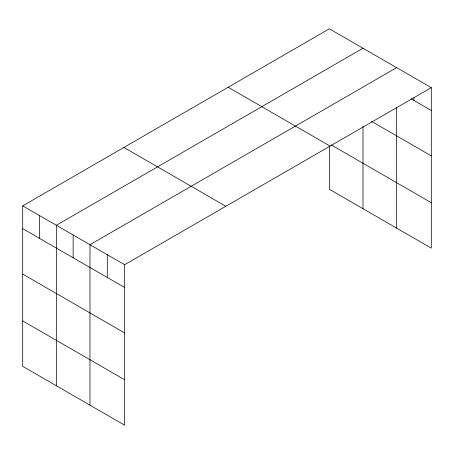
<?xml version="1.0" encoding="UTF-8"?>
<svg xmlns="http://www.w3.org/2000/svg" width="454" height="454" viewBox="0 0 454 454"><rect width="100%" height="100%" fill="white"/><g stroke="black" fill="none" stroke-linecap="round" stroke-linejoin="round"><path stroke-width="0.68" d="M431.3 87.667L124.634 264.722L124.634 425.182L22.7 366.333L22.7 205.866L329.366 28.818L431.3 87.667L431.3 248.134L329.366 189.278L329.366 146.602M396.643 107.66L396.643 228.124M363.001 48.237L56.336 225.292L56.336 385.752M396.643 67.657L89.977 244.712L89.977 405.172M410.984 98.728L431.3 110.458M371.412 121.314L431.3 155.892M331.17 144.888L431.3 202.7M228.163 87.242L330.098 146.097M123.902 147.442L225.837 206.292M22.7 205.866L124.634 264.722M22.7 228.657L124.634 287.507M22.7 274.091L124.634 332.941M22.7 320.899L124.634 379.748M413.969 97.689L413.969 100.453M363.001 126.388L363.001 208.698M107.303 254.717L107.303 277.507M73.156 235.002L73.156 257.793M39.521 215.582L39.521 238.367"/></g></svg>
